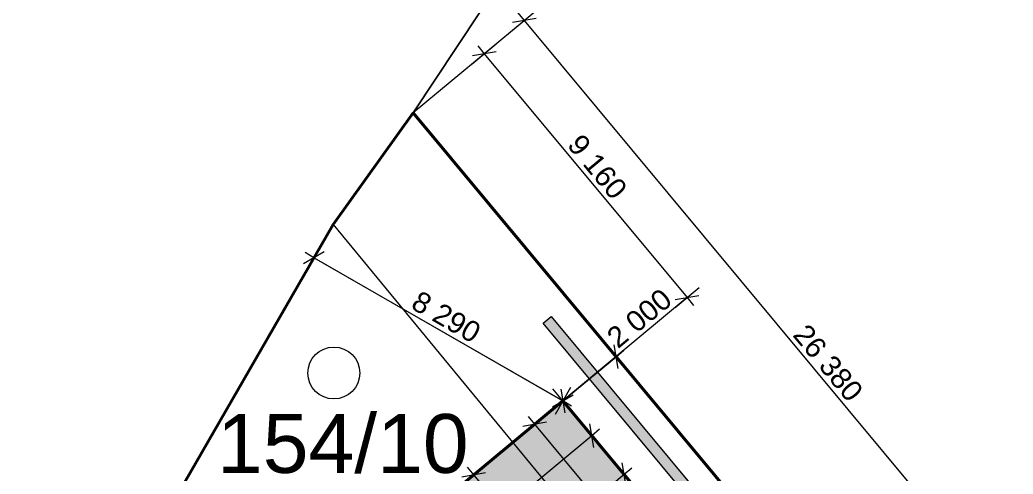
# Model space of a CAD drawing. Header units: millimetres. Extents: x 156050 to 369663, y -269476 to -128786.
# Drawn here: x 233024 to 261698, y -171179 to -158056 of the extents above; entities that cross this region are included whole.
import ezdxf

# ---------------------------------------------------------------- set-up
doc = ezdxf.new("R2010")
doc.units = ezdxf.units.MM
doc.header["$MEASUREMENT"] = 0
for name, color, linetype in [('BT_hranice_parcel', 7, 'Continuous'), ('BT_mapove_znacky', 7, 'Continuous'), ('BT_text_parcel', 7, 'Continuous'), ('Situace - koordinační', 7, 'Continuous')]:
    doc.layers.add(name, color=color, linetype=linetype)
doc.styles.add('GENEROVANÝ_STYL_1', font='Arial.ttf')
doc.styles.add('GENEROVANÝ_STYL_3', font='HelveticaNeue.ttc')
doc.dimstyles.new('GENEROVANÝ_STYL__1', dxfattribs={"dimtxt": 600, "dimasz": 456, "dimexe": 0.18, "dimexo": 0.0625, "dimgap": 0, "dimtad": 1, "dimdec": 0, "dimzin": 0, "dimdsep": 46, "dimtxsty": 'GENEROVANÝ_STYL_1', "dimblk": 'ARROWHEAD_2', "dimblk1": 'ARROWHEAD_2', "dimblk2": 'ARROWHEAD_2', "dimcen": 0.09, "dimse1": 1, "dimse2": 1, "dimclrd": 7, "dimclre": 7, "dimclrt": 7, "dimazin": 0, "dimtfac": 1, "dimtdec": 4, "dimtmove": 2, "dimatfit": 3, "dimfxl": 1, "dimtolj": 1, "dimtzin": 0, "dimarcsym": 0})
doc.dimstyles.new('GENEROVANÝ_STYL__2', dxfattribs={"dimtxt": 600, "dimasz": 456, "dimexe": 0.18, "dimexo": 0.0625, "dimgap": 0, "dimtad": 1, "dimdec": 0, "dimzin": 0, "dimdsep": 46, "dimtxsty": 'GENEROVANÝ_STYL_1', "dimblk": 'ARROWHEAD_2', "dimblk1": 'ARROWHEAD_2', "dimblk2": 'ARROWHEAD_2', "dimcen": 0.09, "dimse1": 1, "dimse2": 1, "dimclrd": 7, "dimclre": 7, "dimclrt": 7, "dimazin": 0, "dimtfac": 1, "dimtdec": 4, "dimtmove": 0, "dimatfit": 3, "dimfxl": 1, "dimtolj": 1, "dimtzin": 0, "dimarcsym": 0})

# ---------------------------------------------------------------- blocks, each defined once
blk = doc.blocks.new('*D68')
at = {"layer": 'Situace - koordinační', "color": 7, "linetype": 'Continuous', "lineweight": 13, "transparency": 16777216}
for p, q in [((250523, -168132), (249947, -167440)), ((250294, -168127), (250177, -167444)), ((250235, -167786), (250461, -167598)), ((248697, -169064), (250235, -167786)), ((248985, -169410), (248409, -168718)), ((248639, -168723), (248756, -169406)), ((248472, -169252), (248697, -169064))]:
    blk.add_line(p, q, dxfattribs=at)
at = {"layer": 'Situace - koordinační', "color": 7, "lineweight": 13, "transparency": 16777216, "insert": (250296, -167579), "char_height": 600, "attachment_point": 7, "rotation": 39.7448, "style": 'GENEROVANÝ_STYL_1'}
blk.add_mtext('\\A1;2\\~000', dxfattribs=at)
blk = doc.blocks.new('ARROWHEAD_2')
at = {"color": 0, "linetype": 'Continuous', "lineweight": 0}
for p, q in [((-0.378, -0.655), (0.378, 0.655)), ((0, 0), (-1, 0))]:
    blk.add_line(p, q, dxfattribs=at)
blk = doc.blocks.new('*D70')
at = {"layer": 'Situace - koordinační', "color": 7, "linetype": 'Continuous', "lineweight": 13, "transparency": 16777216}
for p, q in [((261533, -181372), (260957, -180680)), ((261304, -181367), (261186, -180685)), ((261245, -181026), (261471, -180838)), ((259707, -182305), (261245, -181026)), ((259995, -182651), (259419, -181959)), ((259649, -181964), (259766, -182646)), ((259482, -182493), (259707, -182305))]:
    blk.add_line(p, q, dxfattribs=at)
at = {"layer": 'Situace - koordinační', "color": 7, "lineweight": 13, "transparency": 16777216, "insert": (261306, -180819), "char_height": 600, "attachment_point": 7, "rotation": 39.7448, "style": 'GENEROVANÝ_STYL_1'}
blk.add_mtext('\\A1;2\\~000', dxfattribs=at)
blk = doc.blocks.new('*D71')
at = {"layer": 'Situace - koordinační', "color": 7, "linetype": 'Continuous', "lineweight": 13, "transparency": 16777216}
for p, q in [((246084, -159324), (246776, -158749)), ((246243, -158811), (246430, -159037)), ((246772, -158978), (246089, -159095)), ((246430, -159037), (252287, -166079)), ((251941, -166367), (252633, -165792)), ((251945, -166138), (252628, -166021)), ((252287, -166079), (252474, -166305))]:
    blk.add_line(p, q, dxfattribs=at)
at = {"layer": 'Situace - koordinační', "color": 7, "lineweight": 13, "transparency": 16777216, "insert": (248793, -161690), "char_height": 600, "attachment_point": 7, "rotation": 309.7448, "style": 'GENEROVANÝ_STYL_1'}
blk.add_mtext('\\A1;9\\~160', dxfattribs=at)
blk = doc.blocks.new('*D72')
at = {"layer": 'Situace - koordinační', "color": 7, "linetype": 'Continuous', "lineweight": 13, "transparency": 16777216}
for p, q in [((247238, -158365), (247930, -157790)), ((247396, -157852), (247584, -158077)), ((247925, -158019), (247242, -158136)), ((247584, -158077), (264450, -178361)), ((264104, -178649), (264796, -178073)), ((264109, -178420), (264792, -178302)), ((264450, -178361), (264638, -178586))]:
    blk.add_line(p, q, dxfattribs=at)
at = {"layer": 'Situace - koordinační', "color": 7, "lineweight": 13, "transparency": 16777216, "insert": (255305, -167175), "char_height": 600, "attachment_point": 7, "rotation": 309.7448, "style": 'GENEROVANÝ_STYL_1'}
blk.add_mtext('\\A1;26\\~380', dxfattribs=at)
blk = doc.blocks.new('*D73')
at = {"layer": 'Situace - koordinační', "color": 7, "linetype": 'Continuous', "lineweight": 13, "transparency": 16777216}
for p, q in [((241738, -164537), (241289, -165317)), ((241813, -164753), (241213, -165101)), ((241513, -164927), (241259, -164781)), ((248697, -169064), (241513, -164927)), ((248922, -168675), (248473, -169454)), ((248397, -169238), (248997, -168891)), ((248951, -169211), (248697, -169064))]:
    blk.add_line(p, q, dxfattribs=at)
at = {"layer": 'Situace - koordinační', "color": 7, "lineweight": 13, "transparency": 16777216, "insert": (244273, -166378), "char_height": 600, "attachment_point": 7, "rotation": 330.0615, "style": 'GENEROVANÝ_STYL_1'}
blk.add_mtext('\\A1;8\\~290', dxfattribs=at)
blk = doc.blocks.new('*D92')
at = {"layer": 'Situace - koordinační', "color": 7, "linetype": 'Continuous', "lineweight": 13, "transparency": 16777216}
for p, q in [((247539, -170027), (248231, -169452)), ((248227, -169681), (247544, -169798)), ((247698, -169514), (247885, -169740)), ((247885, -169740), (258895, -182980)), ((258549, -183268), (259241, -182692)), ((258554, -183039), (259237, -182921)), ((258895, -182980), (259083, -183206))]:
    blk.add_line(p, q, dxfattribs=at)
at = {"layer": 'Situace - koordinační', "color": 7, "lineweight": 13, "transparency": 16777216, "insert": (252678, -175315), "char_height": 600, "attachment_point": 7, "rotation": 309.7448, "style": 'GENEROVANÝ_STYL_1'}
blk.add_mtext('\\A1;17\\~220', dxfattribs=at)
blk = doc.blocks.new('*D93')
at = {"layer": 'Situace - koordinační', "color": 7, "linetype": 'Continuous', "lineweight": 13, "transparency": 16777216}
for p, q in [((245779, -171491), (246471, -170916)), ((246466, -171145), (245783, -171262)), ((245937, -170978), (246125, -171204)), ((246125, -171204), (251316, -177447)), ((250970, -177735), (251662, -177159)), ((251658, -177389), (250975, -177506))]:
    blk.add_line(p, q, dxfattribs=at)
at = {"layer": 'Situace - koordinační', "color": 7, "lineweight": 13, "transparency": 16777216, "insert": (248154, -173457), "char_height": 600, "attachment_point": 7, "rotation": 309.7448, "style": 'GENEROVANÝ_STYL_1'}
blk.add_mtext('\\A1;8\\~120', dxfattribs=at)
blk = doc.blocks.new('*D96')
at = {"layer": 'Situace - koordinační', "color": 7, "linetype": 'Continuous', "lineweight": 13, "transparency": 16777216}
for p, q in [((249247, -169725), (249822, -170417)), ((249593, -170413), (249476, -169730)), ((249760, -169884), (249534, -170071)), ((249534, -170071), (238139, -179547)), ((237851, -179201), (238427, -179893)), ((238081, -179205), (238198, -179888)), ((238139, -179547), (237914, -179734))]:
    blk.add_line(p, q, dxfattribs=at)
at = {"layer": 'Situace - koordinační', "color": 7, "lineweight": 13, "transparency": 16777216, "insert": (242792, -175521), "char_height": 600, "attachment_point": 7, "rotation": 39.7448, "style": 'GENEROVANÝ_STYL_1'}
blk.add_mtext('\\A1;14\\~820', dxfattribs=at)
blk = doc.blocks.new('*D97')
at = {"layer": 'Situace - koordinační', "color": 7, "linetype": 'Continuous', "lineweight": 13, "transparency": 16777216}
for p, q in [((250178, -170845), (250753, -171537)), ((250524, -171533), (250407, -170850)), ((250691, -171004), (250466, -171191)), ((250466, -171191), (245991, -174912)), ((245703, -174566), (246278, -175258)), ((246049, -175254), (245932, -174571))]:
    blk.add_line(p, q, dxfattribs=at)
at = {"layer": 'Situace - koordinační', "color": 7, "lineweight": 13, "transparency": 16777216, "insert": (247360, -173618), "char_height": 600, "attachment_point": 7, "rotation": 39.7448, "style": 'GENEROVANÝ_STYL_1'}
blk.add_mtext('\\A1;5\\~820', dxfattribs=at)

msp = doc.modelspace()

# ---------------------------------------------------------------- hatches: boundary and pattern name
at = {"layer": 'Situace - koordinační', "linetype": 'Continuous', "lineweight": 13, "true_color": 0x9e9e9e}
for points in [[(248131.4, -166819.7), (248362.1, -166627.9), (257829.7, -178013.5), (257599.1, -178205.3)], [(237302.1, -178539.9), (242749.5, -185091), (243380, -184566.7), (249362.1, -179592.4), (254924.6, -186281.8), (257538.8, -184107.9), (259707.1, -182304.9), (248697.2, -169064.5)]]:
    msp.add_hatch(color=253, dxfattribs=at).paths.add_polyline_path(points)

# ---------------------------------------------------------------- linework, layer by layer
at = {"layer": 'BT_hranice_parcel', "color": 7, "linetype": 'Continuous', "lineweight": 13, "flags": 128}
for points in [[(260074, -269475.5), (259511.9, -268636.5), (236741.9, -234266.5), (219291.9, -207016.5), (223291.9, -197866.5), (227851.9, -188446.5), (233461.9, -178916.5), (242071.9, -163966.5), (244381.9, -160746.5), (253931.9, -146316.5), (256211.9, -143666.5), (267661.9, -130366.5), (265631.9, -130356.5), (213218.3, -130021.6)], [(267980.9, -130021.6), (267661.9, -130366.5), (256211.9, -143666.5), (253931.9, -146316.5), (244381.9, -160746.5), (268321.9, -189536.5), (287871.9, -173476.5), (290731.9, -171236.5), (318371.9, -149456.5), (302011.9, -130146.5), (301906.1, -130021.6)]]:
    msp.add_lwpolyline(points, dxfattribs=at)
for points in [[(292411.9, -249686.5), (295561.9, -247926.5), (290141.9, -241276.5), (284771.9, -234966.5), (277331.9, -226126.5), (263601.9, -209796.5), (276781.9, -198666.5), (268321.9, -189536.5), (244381.9, -160746.5), (242071.9, -163966.5), (265791.9, -192776.5), (254731.9, -204876.5), (274261.9, -228226.5)], [(233461.9, -178916.5), (242071.9, -163966.5), (265791.9, -192776.5), (254731.9, -204876.5), (255391.9, -203166.5), (250321.9, -197876.5), (246701.9, -192946.5), (242791.9, -190426.5)]]:
    msp.add_lwpolyline(points, close=True, dxfattribs=at)
at = {"layer": 'BT_mapove_znacky', "color": 7, "linetype": 'Continuous', "lineweight": 13}
msp.add_circle((242087.4, -168257.8), 750, dxfattribs=at)
at = {"layer": 'Situace - koordinační', "color": 7, "linetype": 'Continuous', "lineweight": 13, "flags": 128}
for points in [[(247586.9, -158081.3), (244381.9, -160746.5)], [(241517.3, -164929.4), (248697.2, -169064.5)], [(252286.9, -166079.5), (248697.2, -169064.5)], [(250235.2, -167785.6), (248697.2, -169064.5)]]:
    msp.add_lwpolyline(points, dxfattribs=at)
at = {"layer": 'Situace - koordinační', "color": 41, "linetype": 'Continuous', "lineweight": 40, "true_color": 0xfed65c, "flags": 128}
msp.add_lwpolyline([(264496.9, -216551.5), (254731.9, -204876.5), (255391.9, -203166.5), (252856.9, -200521.5), (250321.9, -197876.5), (248511.9, -195411.5), (246701.9, -192946.5), (242791.9, -190426.5), (238126.9, -184671.5), (233461.9, -178916.5), (237766.9, -171441.5), (242071.9, -163966.5), (244381.9, -160746.5), (256351.9, -175141.5), (268321.9, -189536.5), (272551.9, -194101.5), (276781.9, -198666.5), (263601.9, -209796.5), (270466.9, -217961.5)], dxfattribs=at)
at = {"layer": 'Situace - koordinační', "color": 7, "linetype": 'Continuous', "lineweight": 13, "flags": 128}
msp.add_lwpolyline([(248131.4, -166819.7), (248362.1, -166627.9), (257829.7, -178013.5), (257599.1, -178205.3)], close=True, dxfattribs=at)
msp.add_lwpolyline([(248131.4, -166819.7), (248362.1, -166627.9), (257829.7, -178013.5), (257599.1, -178205.3)], close=True, dxfattribs=at)
at = {"layer": 'Situace - koordinační', "color": 7, "linetype": 'Continuous', "lineweight": 40, "flags": 128}
msp.add_lwpolyline([(237302.1, -178539.9), (242749.5, -185091), (243380, -184566.7), (249362.1, -179592.4), (254924.6, -186281.8), (257538.8, -184107.9), (259707.1, -182304.9), (248697.2, -169064.5)], close=True, dxfattribs=at)

# ---------------------------------------------------------------- texts
at = {"layer": 'BT_text_parcel', "color": 7, "linetype": 'Continuous', "lineweight": 13, "insert": (242347.4, -170304.9), "char_height": 1700, "attachment_point": 5, "style": 'GENEROVANÝ_STYL_3'}
msp.add_mtext('\\A1;154/10', dxfattribs=at)

# ---------------------------------------------------------------- dimensions: what is measured, and where the dimension line sits
at = {"layer": 'Situace - koordinační', "color": 7, "linetype": 'Continuous', "lineweight": 13}
for base, p1, p2, angle, dimstyle, picture, middle, turn in [((264450.2, -178360.9), (246430.4, -159036.5), (259707.1, -182304.9), 309.74483, 'GENEROVANÝ_STYL__2', '*D72', (256363.4, -167978.9), 309.74483), ((252286.9, -166079.5), (246430.1, -159036.8), (248697.2, -169064.5), 309.74483, 'GENEROVANÝ_STYL__2', '*D71', (249700.8, -162312.6), 309.74483), ((241513.1, -164927), (248697.2, -169064.5), (241513.1, -164927), 150.06151, 'GENEROVANÝ_STYL__2', '*D73', (245340.8, -166646.8), 330.06151), ((250235.2, -167785.6), (248697.2, -169064.5), (250235.2, -167785.6), 39.74483, 'GENEROVANÝ_STYL__1', '*D68', (250918.9, -166670.8), 39.74483), ((261245.1, -181026), (248697.2, -169064.5), (250235.2, -167785.6), 39.74483, 'GENEROVANÝ_STYL__1', '*D70', (261928.9, -179911.2), 39.74483), ((238139.2, -179546.6), (248697.2, -169064.5), (237302.1, -178539.9), 219.74484, 'GENEROVANÝ_STYL__2', '*D96', (243596.4, -174462.4), 39.74484), ((245990.6, -174912.3), (248697.2, -169064.5), (249413.9, -179029.1), 219.74484, 'GENEROVANÝ_STYL__2', '*D97', (247982.7, -172709.5), 39.74484), ((251316.2, -177447.2), (248697.2, -169064.5), (249413.9, -179029.1), 309.74484, 'GENEROVANÝ_STYL__2', '*D93', (249062.5, -174080.1), 309.74484), ((258895.3, -182980), (248697.2, -169064.5), (259707.1, -182304.9), 309.74484, 'GENEROVANÝ_STYL__2', '*D92', (253736.8, -176119.5), 309.74484)]:
    dim = msp.add_linear_dim(base=base, p1=p1, p2=p2, angle=angle, dimstyle=dimstyle, dxfattribs=at)
    dim.commit()
    dim.dimension.update_dxf_attribs({"geometry": picture, "text_midpoint": middle, "dimtype": 160, "text_rotation": turn})

doc.saveas('drawing.dxf')
